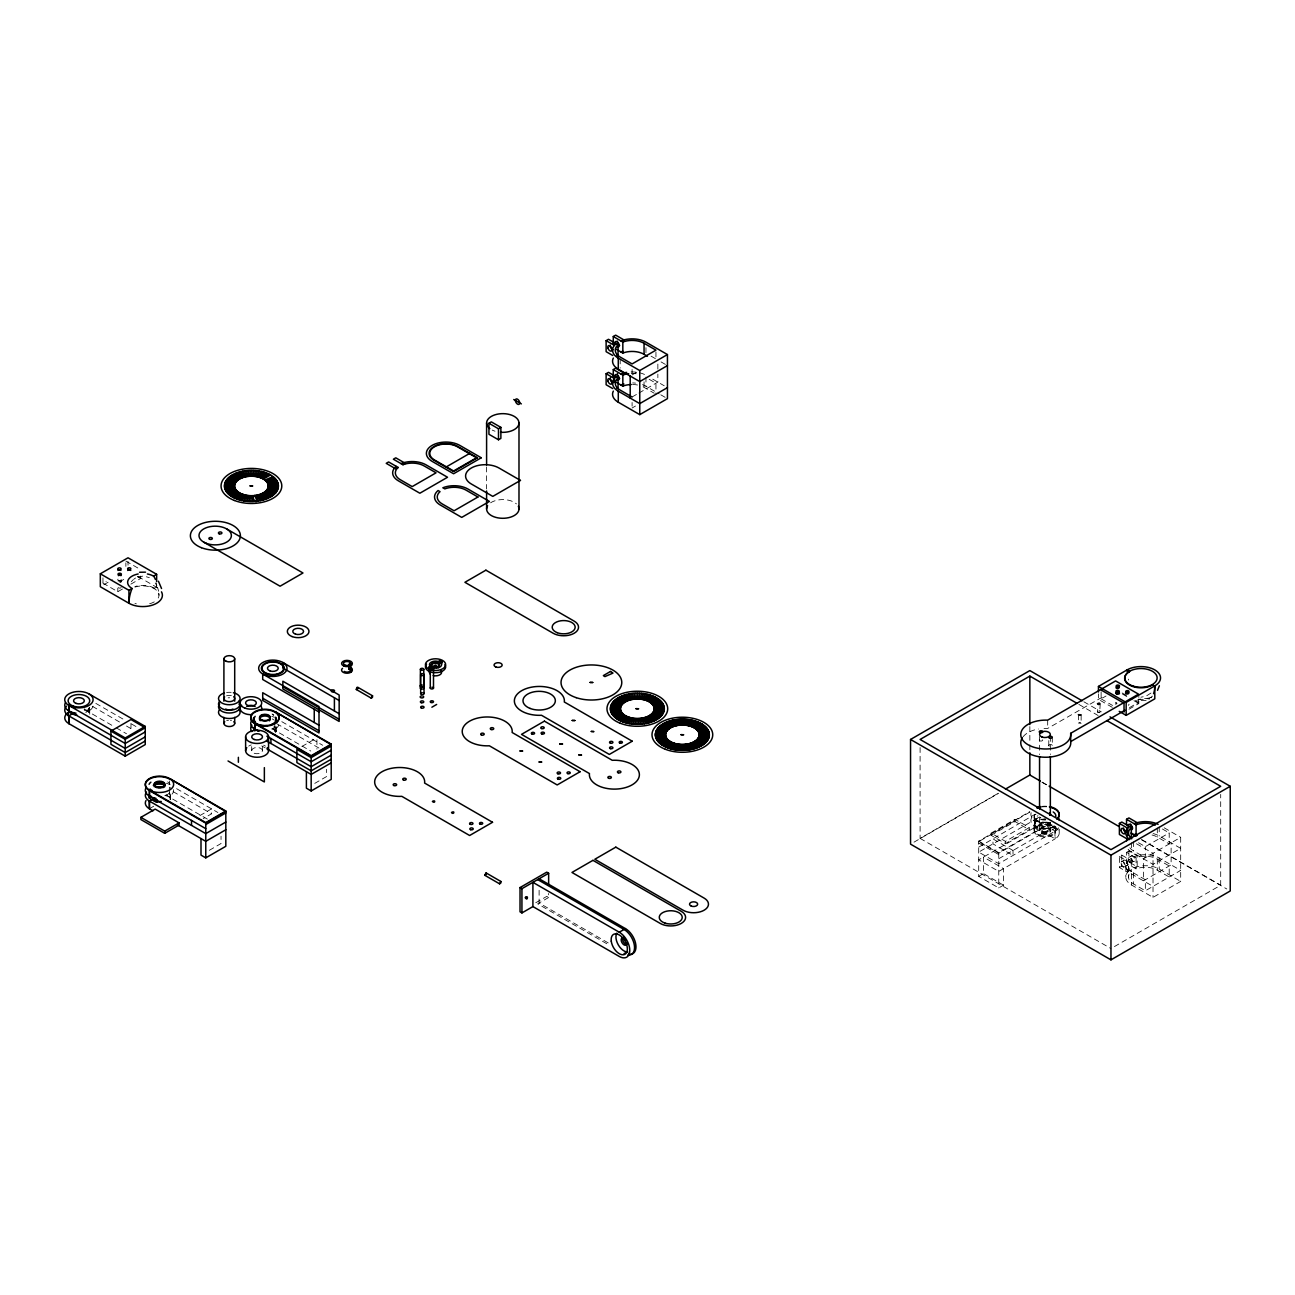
<?xml version="1.0" encoding="UTF-8"?>
<svg xmlns="http://www.w3.org/2000/svg" width="1295" height="1295" viewBox="0 0 1295 1295"><rect width="100%" height="100%" fill="white"/><g stroke="black" fill="none" stroke-linecap="round" stroke-linejoin="round"><path stroke-width="0.75" stroke-dasharray="5 3.75" d="M1034.236 829.852L1034.252 825.579M1055.83 829.755L1055.83 826.809M1050.439 829.771L1050.423 831.163L1050.342 823.134M154.234 588.092L154.234 588.092A16.188 9.34 0 0 0 134.939 586.538M154.234 588.238L156.646 587.266L156.646 583.559M1081.115 723.257L1078.444 723.096L1079.787 722.319L1081.131 723.177L1081.147 714.84M1100.232 703.816L1099.649 712.719L1097.561 712.234L1097.529 707.119M1097.529 712.007L1100.232 712.088M131.248 581.73L133.353 579.577M1150.964 693.052L1145.962 696.241L1140.944 697.196M134 579.092L135.57 577.991M102.969 577.845L102.969 583.139L106.239 581.261M103.778 584.741L112.438 579.739M119.431 581.924L124.336 579.092M102.969 583.139L117.796 591.702L122.701 588.869M130.876 584.142L140.686 578.476L140.686 574.948M632.09 374.935L637.205 371.989M632.09 396.982L637.205 394.02M638.921 393.049L657.86 382.106L657.86 374.093M632.09 408.006L635.505 406.031M149.362 808.76L154.364 805.862M301.913 746.487L315.268 738.781M199.867 815.607L211.554 808.857L211.554 813.81L203.202 818.634M314.75 783.378L326.437 776.628L326.437 769.279M209.353 850.281L221.04 843.531L221.04 836.198M535.774 902.728L546.749 896.399L548.643 897.5L548.643 893.453M548.643 897.5L537.668 903.829L608.488 944.719M1044.029 728.405A25.01 14.439 0 0 1 1047.687 728.421L1103.502 696.451M1101.122 691.789L1101.122 698.847L1106.059 695.998M1129.45 707.653L1138.515 702.424L1138.515 699.122M1128.965 709.223L1138.839 703.525L1138.839 696.451M920.097 747.539L920.097 838.383L998.477 793.123M914.011 842.155L998.72 793.236M991.128 833.106L1014.989 819.33L1029.298 827.586L1029.298 829.804L1005.438 843.563L991.128 835.307L991.128 833.106L1005.438 841.361L1029.298 827.586M1003.528 885.181L983.488 873.607L983.488 857.08L1003.528 868.637L1003.528 885.181L998.753 887.933L978.712 876.359L978.712 841.102L1029.833 811.577M1029.833 812.127L978.712 841.653L998.753 853.211L1049.873 823.701M991.128 835.307L1014.989 821.532L1029.298 829.804M978.712 847.157L1034.932 814.345M978.712 841.102L998.753 852.66L1049.873 823.151M998.753 858.731L1054.972 826.259M978.712 876.359L983.488 873.607M1119.382 856.481L1127.621 861.24L1127.621 872.263L1119.382 867.504L1119.382 856.481L1121.761 855.105L1131.312 860.625A16.867 9.745 0 0 0 1133.449 872.879L1133.449 883.902L1145.347 890.766L1180.684 870.402L1159.219 858.002A19.571 11.299 0 0 0 1134.145 856.74M1126.537 852.353L1128.916 850.977L1137.172 855.736L1137.172 866.76L1128.916 862.001L1126.537 863.376L1126.537 852.353L1136.087 857.857A16.867 9.745 0 0 1 1157.309 859.103L1169.207 865.966L1169.207 876.99L1157.309 870.127A16.867 9.745 0 0 0 1136.087 868.88L1126.537 863.376M1138.548 842.754L1145.347 846.687L1169.207 832.912L1169.207 843.935L1157.309 837.056A16.867 9.745 0 0 0 1152.032 835M1121.535 861.644L1123.914 860.269M1128.69 857.517L1131.069 856.141M1119.382 867.504L1121.761 866.128L1131.312 871.632A16.867 9.745 0 0 0 1133.449 883.902M1124.821 866.727L1127.217 865.351M1131.846 862.697A3.043 1.748 60 0 0 1130.907 857.986A3.043 1.748 60 0 0 1128.253 859.491A3.043 1.748 60 0 0 1131.846 862.697L1134.371 861.224M1129.369 870.515A19.571 11.299 0 0 0 1131.539 885.003L1153.019 897.386L1180.684 881.409L1180.684 837.331L1143.453 858.812L1143.453 880.843L1171.117 864.866L1171.117 842.835M1114.445 946.564L1220.699 885.213L1220.699 794.369M1150.656 697.568L1151.66 697.034A29.429 16.981 60 0 0 1152.404 696.079M1148.859 699.235L1149.685 698.798M137.772 576.922L143.567 576L149.33 577.635M1149.539 698.054L1137.836 699.413M1146.14 700.417L1136.686 700.676M651.061 356.141L657.86 360.059M661.049 361.904L667.443 365.595M652.761 379.16L664.238 385.78M649.151 379.273L655.95 383.207L655.95 394.23M642.466 384.647A19.571 11.299 0 0 1 645.962 386.25L659.171 393.874M660.822 394.829L667.443 398.65M643.113 386.849A16.867 9.745 0 0 1 644.052 387.351L654.25 393.243M1122.15 692.971L1128.69 696.759M1135.246 700.53L1138.515 702.424M1122.49 694.071L1132.299 699.737M1133.934 700.692L1138.839 703.525M1101.122 698.847L1112.567 705.467M1112.308 707.361L1098.451 699.365L1098.451 693.829M1083.866 701.777L1101.284 711.845M1078.864 704.399L1098.128 715.52M1164.173 827.796L1180.684 837.331M1162.408 828.994L1169.207 832.912M1153.084 833.559A19.571 11.299 0 0 1 1159.219 835.955L1180.684 848.355L1153.019 864.332L1131.539 851.932A19.571 11.299 0 0 1 1128.026 849.18M1042.103 782.099L1047.347 785.126M1141.915 839.727L1220.699 885.213M1042.038 782.309L1047.266 785.337M1141.381 839.662L1226.77 888.969M1136.492 843.773L1153.019 853.308L1153.019 897.386M1129.871 847.788A16.867 9.745 0 0 0 1133.449 850.831L1145.347 857.711L1145.347 846.687M1134.145 867.763A19.571 11.299 0 0 1 1159.219 869.026L1180.684 881.409M1133.449 872.879L1145.347 879.742L1145.347 890.766M1129.369 859.491A19.571 11.299 0 0 0 1131.539 873.979L1153.019 886.379M1037.505 820.917L1035.126 819.541L978.712 852.11L998.753 863.684L1055.166 831.115A14.18 8.191 0 0 0 1058.582 827.813M1052.786 829.739L1055.166 831.115L1055.134 838.852L998.753 871.406L978.712 859.831L1035.126 827.262A14.18 8.191 0 0 1 1055.053 827.327A14.18 8.191 0 0 1 1055.166 838.836L1035.126 827.262L1035.126 819.541A14.18 8.191 0 0 1 1040.856 817.566M978.712 843.029L998.753 854.587M920.097 838.383L1110.964 948.571M125.874 561.091L140.686 569.638M138.128 576.566L156.646 587.266A19.603 11.315 0 0 1 158.945 588.853M137.399 576.583L140.686 578.476M281.792 721.655L322.682 745.256M276.677 723.662L319.282 748.251M271.642 728.939A14.164 8.175 0 0 1 274.799 730.283L310.768 751.051M608.197 942.889L539.109 903.004L539.109 888.856M261.752 745.904L265.167 747.862M95.83 703.379L124.806 720.101M131.621 724.034L138.435 727.968M92.431 706.358L119.69 722.108M126.505 726.042L133.32 729.975M84.434 710.308A14.18 8.191 0 0 1 88.837 712.007L114.575 726.867M116.275 727.855L126.505 733.747M176.589 788.671L217.884 812.515M173.077 791.601L211.554 813.81M207.329 819.087L169.402 797.186A14.18 8.191 0 0 0 164.999 795.502M155.238 582.912L156.873 585.809M157.537 587.266L158.637 591.248M158.929 593.741L158.994 595.263M275.657 728.017L275.673 732.776M170.276 795.68L170.292 799.679A10.797 6.232 0 0 0 166.035 794.774M170.26 794.92L170.292 799.679M1159.219 826.777L1159.219 835.955M1159.219 858.002L1159.219 869.026M1157.309 827.877L1157.309 837.056M1157.309 859.103L1157.309 870.127M1136.087 857.857L1136.087 868.88M1133.449 841.653L1133.449 850.831M1131.539 842.754L1131.539 851.932M1131.539 873.979L1131.539 885.003M1131.312 860.625L1131.312 871.632M1128.916 850.977L1128.916 862.001M1128.512 866.128L1128.512 877.152M1125.824 866.258L1125.824 877.282M1121.761 855.105L1121.761 866.128M1115.901 702.262L1115.901 704.318M1078.444 714.84L1078.444 723.096M1059.213 829.205L1059.213 833.057M1055.733 827.278L1055.733 830.953A10.797 6.232 0 0 1 1039.254 836.052A10.797 6.232 0 0 1 1039.836 825.255A10.797 6.232 0 0 1 1055.733 830.953M1054.972 831.228L1054.972 838.933M1052.301 737.308L1052.301 745.564M1050.342 736.402L1050.342 754.548M1048.788 740.61L1048.788 745.564M1047.687 720.149L1047.687 728.421M1039.545 736.466L1039.545 754.613M1039.545 816.886L1039.545 831.26M1035.126 814.587L1035.126 814.247A10.797 6.232 0 0 0 1037.619 821.564A10.797 6.232 0 0 0 1050.488 822.325M1034.932 819.654L1034.932 827.359M1034.236 816.077L1034.138 822.293M1034.138 825.044L1034.138 830.548M1029.849 726.576L1029.849 743.055M1029.849 744.738L1029.849 751.116M1014.989 819.33L1014.989 821.532M1005.438 841.361L1005.438 843.563M998.753 852.66L998.753 887.933M657.86 364.073L657.86 372.086M655.95 351.981L655.95 357.485M645.962 347.675L645.962 353.195M645.962 377.072L645.962 386.25M644.052 381.847L644.052 387.351M632.09 369.431L632.09 373.106M632.09 402.486L632.09 406.161M620.192 358.893L620.192 368.071M486.596 466.977L486.596 488.96M316.935 739.704L316.935 749.141M276.353 726.738L276.353 732.63M274.831 726.446L274.977 730.396M274.799 722.561L274.799 730.283M262.48 746.584L262.48 750.728A5.39 3.124 0 0 1 254.225 753.269A5.39 3.124 0 0 1 254.548 747.879A5.39 3.124 0 0 1 262.48 750.728M251.683 746.584L251.683 750.744M169.58 780.95L169.58 784.624M169.58 789.578L169.58 797.299M130.973 723.306L130.973 730.866M128.027 561.496L128.027 565.187M125.874 562.856L125.874 566.384M121.131 579.723A1.683 0.971 0 0 1 118.59 580.581A1.683 0.971 0 0 1 118.59 578.881A1.683 0.971 0 0 1 121.131 579.723L121.131 581.779M117.796 588.173L117.796 591.702M89.711 709.239L89.711 714.743M89.015 708.252L89.015 712.104M88.837 708.138L88.869 712.023M1128.592 680.069A29.429 16.981 60 0 1 1128.35 679.13M1151.66 697.034A15.168 8.757 0 0 1 1136.346 699.187M1128.932 704.189A1.619 0.939 0 0 1 1128.301 705.241M1115.934 704.124A1.683 0.971 0 0 1 1116.921 703.428M1116.921 703.169A1.683 0.971 0 0 1 1115.982 702.57M1023.034 736.806A25.01 14.439 0 0 1 1038.428 729.004M1042.669 739.753A1.748 1.02 0 0 1 1041.002 741.064A1.748 1.02 0 0 1 1039.335 739.753M1049.193 746.211A1.748 1.02 0 0 1 1049.339 744.835A1.748 1.02 0 0 1 1051.75 744.835A1.748 1.02 0 0 1 1051.896 746.211M1045.534 820.075A5.39 3.124 0 0 1 1039.626 817.55M1054.243 825.643A10.797 6.232 0 0 1 1037.619 827.068A10.797 6.232 0 0 1 1038.736 817.388M1050.326 822.357A5.39 3.124 0 0 1 1044.774 825.611A5.39 3.124 0 0 1 1039.561 822.163A5.39 3.124 0 0 1 1045.874 819.411M1055.409 826.76A10.797 6.232 0 0 1 1042.783 831.358A10.797 6.232 0 0 1 1034.268 824.284A10.797 6.232 0 0 1 1046.117 819.055M1047.784 822.406A14.164 8.175 0 0 1 1031.16 812.71M1042.281 806.348A14.164 8.175 0 0 1 1046.651 806.251M1054.939 826.275A14.164 8.175 0 0 1 1034.478 825.886A14.164 8.175 0 0 1 1036.081 814.102M1042.281 806.898A14.164 8.175 0 0 1 1046.651 806.801M1047.202 822.131A10.797 6.232 0 0 1 1034.608 814.393M1045.599 819.12A5.39 3.124 0 0 1 1044.094 819.087M1040.711 817.89A5.39 3.124 0 0 1 1040.225 817.436M1052.107 825.142A10.797 6.232 0 0 1 1036.874 824.51A10.797 6.232 0 0 1 1037.959 815.721M226.674 720.684A5.39 3.124 0 0 1 228.487 720.328M230.397 720.36A5.39 3.124 0 0 1 231.497 720.57M632.543 384.502A16.867 9.745 0 0 1 637.577 385.02M632.591 382.948A19.571 11.299 0 0 1 635.554 383.11M631.264 373.494A16.867 9.745 0 0 1 637.577 373.996M631.102 371.94A19.571 11.299 0 0 1 645.962 375.226M248.672 746.13A11.477 6.621 0 0 1 251.214 744.933M263.613 745.175A11.477 6.621 0 0 1 265.459 746.114M169.532 793.042A10.797 6.232 0 0 1 169.24 797.995M173.595 789.61A14.164 8.175 0 0 1 168.463 796.7M166.375 783.216A14.164 8.175 0 0 1 169.516 784.576M167.654 781.872A10.797 6.232 0 0 1 170.066 784.705M169.192 793.09A10.797 6.232 0 0 1 164.74 795.81M156.323 583.139A29.429 16.981 -60 0 1 156.582 587.299M134.939 587.088A16.188 9.356 0 0 1 153.668 588.335A16.188 9.356 0 0 1 157.65 598.97M154.251 601.867A16.188 9.356 0 0 1 149.233 603.842M136.363 603.842A16.188 9.356 0 0 1 134.939 603.438M121.18 587.606A1.683 0.971 0 0 1 118.217 587.606M118.153 581.164A1.683 0.971 0 0 1 120.888 581.277A1.683 0.971 0 0 1 119.787 582.734M226.593 692.485A10.797 6.232 0 0 1 231.19 692.372M226.544 695.836A5.39 3.124 0 0 1 231.352 695.625M228.114 697.827A10.797 6.232 0 0 1 229.652 697.795M89.371 707.475A10.797 6.232 0 0 1 87.348 712.93M84.321 708.915A5.39 3.124 0 0 1 84.159 709.789M84.385 709.174A10.797 6.232 0 0 1 89.646 713.853M89.549 707.361A10.797 6.232 0 0 1 85.729 711.117M92.997 706.115A14.164 8.175 0 0 1 85.713 712.363M278.716 725.216A14.164 8.175 0 0 1 272.808 730.234M271.772 716.313A14.164 8.175 0 0 1 273.957 717.171M272.274 714.5A10.797 6.232 0 0 1 273.731 715.471M274.071 726.722A10.797 6.232 0 0 1 273.472 727.24M272.274 718.919A10.797 6.232 0 0 1 273.731 719.874M272.274 728.276A10.797 6.232 0 0 1 275.463 731.578M275.333 726.867A10.797 6.232 0 0 1 273.892 731.853M272.063 713.95A11.477 6.621 0 0 1 273.795 714.937M273.261 728.357A11.477 6.621 0 0 1 276.175 731.691M495.03 431.203A16.188 9.356 0 0 1 492.197 430.07M490.562 502.832A16.188 9.356 0 0 1 516.43 503.901M1013.014 850.491L992.974 838.917L992.974 843.887L1013.014 855.445L1013.014 850.491M1041.957 833.834A5.39 3.124 0 0 0 1050.326 831.422A5.39 3.124 0 0 0 1042.524 828.444A5.39 3.124 0 0 0 1041.957 833.834M1042.086 827.893A5.39 3.124 0 0 0 1050.326 825.336A5.39 3.124 0 0 0 1042.394 822.503A5.39 3.124 0 0 0 1042.086 827.893M1042.086 833.397A5.39 3.124 0 0 0 1050.326 830.856A5.39 3.124 0 0 0 1042.394 828.007A5.39 3.124 0 0 0 1042.086 833.397M1043.511 832.426A3.043 1.764 0 0 0 1048.092 830.904A3.043 1.764 0 0 0 1043.511 829.383A3.043 1.764 0 0 0 1043.511 832.426M1038.865 834.919A10.797 6.232 0 0 0 1055.797 830.322A10.797 6.232 0 0 0 1040.452 824.154A10.797 6.232 0 0 0 1038.865 834.919M1041.957 832.361A5.39 3.124 0 0 0 1050.423 830.063A5.39 3.124 0 0 0 1042.734 826.987A5.39 3.124 0 0 0 1041.957 832.361M1123.493 862.243A3.043 1.748 60 0 0 1127.071 865.448A3.043 1.748 60 0 0 1126.132 860.754A3.043 1.748 60 0 0 1123.493 862.243M1121.098 863.619A3.043 1.748 60 0 0 1124.691 866.824A3.043 1.748 60 0 0 1123.752 862.13A3.043 1.748 60 0 0 1121.098 863.619M1130.648 858.116A3.043 1.748 60 0 0 1134.226 861.321A3.043 1.748 60 0 0 1133.287 856.61A3.043 1.748 60 0 0 1130.648 858.116"/><path stroke-width="1.5" d="M1129.499 671.814L1129.499 671.716A16.188 9.34 0 0 0 1129.499 685.071A16.188 9.34 0 0 0 1152.388 685.071L1154.8 685.897L1154.8 698.831L1126.164 715.374L1119.236 711.36M149.54 790.695L205.775 823.151L225.816 811.577L169.596 778.57L225.816 811.026L225.816 846.299L205.775 857.857L201 855.105L201 838.577M682.271 750.339L682.303 744.495M682.433 725.022L682.465 719.178M350.217 667.621L350.038 668.56L351.317 667.767M250.955 501.537L251.133 495.694M251.716 476.22L251.894 470.376M436.868 667.54L434.408 666.747L434.197 667.589M636.865 724.342L637.043 718.498M637.626 699.025L637.804 693.181M1129.499 671.393L1127.087 669.903L1098.451 686.431L1098.451 691.967M342.527 668.333A5.39 3.124 0 0 0 343.272 672.364A5.39 3.124 0 0 0 350.281 672.558A5.39 3.124 0 0 0 351.69 668.592L351.528 667.945M681.316 750.323L681.704 744.495M683.032 725.022L683.42 719.178M350.2 666.229L349.051 664.157L349.164 666.261M351.609 665.42L350.459 663.38L350.314 665.322M351.609 668.609C350.589 672.202 349.893 667.508 349.1 669.434M680.377 750.307L681.121 744.479M683.614 725.038L684.359 719.211M249.077 501.473L249.951 495.661M252.897 476.252L253.771 470.425M634.987 724.277L635.861 718.466M638.807 699.057L639.681 693.23M679.438 750.242L680.539 744.447M684.197 725.071L685.298 719.259M357.954 688.276L356.983 687.354L356.222 689.426L371.212 698.134L372.458 697.406L372.555 695.803L357.728 687.24M678.515 750.177L679.956 744.398M684.78 725.119L686.221 719.34M247.199 501.343L248.786 495.58M254.063 476.333L255.649 470.571M633.109 724.148L634.696 718.385M639.973 699.138L641.559 693.359M486.256 874.044L486.062 872.911L500.841 881.442L500.841 883.012L499.595 883.821L484.67 875.226L486.111 872.943M677.576 750.096L679.373 744.35M685.363 725.168L687.159 719.421M525.786 896.787L525.155 897.791M1159.381 685.751L1157.536 690.332M676.654 749.983L678.79 744.285M685.945 725.232L688.082 719.534M245.354 501.133L247.636 495.451M255.228 476.463L257.495 470.765M631.264 723.937L633.546 718.256M641.122 699.268L643.405 693.57M675.731 749.87L678.224 744.204M686.512 725.313L689.005 719.648M674.824 749.724L677.657 744.107M687.078 725.41L689.911 719.793M243.541 500.857L246.487 495.273M256.361 476.641L259.324 471.056M629.451 723.662L632.397 718.077M642.271 699.446L645.234 693.861M673.918 749.562L677.091 744.01M687.645 725.508L690.818 719.955M673.044 749.384L676.54 743.897M688.195 725.621L691.692 720.133M357.679 688.875L356.384 689.571M241.744 500.501L245.386 495.046M257.478 476.868L261.104 471.412M627.654 723.306L631.296 717.851M643.388 699.672L647.014 694.217M672.154 749.19L675.99 743.767M688.746 725.734L692.582 720.328M671.296 748.963L675.44 743.638M689.296 725.88L693.44 720.538M240.012 500.08L244.302 494.787M258.563 477.127L262.836 471.833M625.922 722.885L630.212 717.592M644.457 699.931L648.746 694.638M670.438 748.737L674.905 743.492M689.83 726.026L694.298 720.781M485.852 874.789L484.767 875.274M348.776 667.686L348.776 669.385M669.612 748.494L674.387 743.346M690.348 726.171L695.124 721.024M238.345 499.579L243.25 494.48M259.599 477.434L264.504 472.319M624.255 722.383L629.16 717.284M645.509 700.239L650.414 695.124M668.77 748.219L673.869 743.168M690.866 726.349L695.965 721.299M667.977 747.943L673.368 742.99A16.867 9.745 0 0 0 699.219 735.139L709.336 735.366A26.985 15.589 0 0 0 669.79 720.975A26.985 15.589 0 0 0 667.977 747.943A26.985 15.589 0 0 0 709.336 735.366M691.368 726.511L696.759 721.574M236.726 499.028L242.23 494.123M260.619 477.79L266.123 472.885M622.636 721.833L628.14 716.928M646.529 700.595L652.033 695.69M667.184 747.636L672.882 742.812M691.854 726.705L697.552 721.865M666.423 747.328L672.396 742.618M692.339 726.9L698.313 722.189M235.188 498.397L241.275 493.735M261.574 478.179L267.677 473.517M621.098 721.202L627.185 716.54M647.484 700.984L653.587 696.305M665.662 747.005L671.927 742.407M692.809 727.11L699.073 722.513M664.934 746.665L671.474 742.197M693.262 727.321L699.802 722.853M233.715 497.717L240.352 493.314M262.496 478.6L269.133 474.197M619.625 720.522L626.262 716.103M648.406 701.404L655.043 697.001M664.222 746.292L671.037 741.97M693.699 727.547L700.514 723.225M663.542 745.92L670.6 741.744M694.136 727.774L701.194 723.581M232.339 496.972L239.494 492.845M263.354 479.069L270.509 474.941M161.47 591.831A19.603 11.315 0 0 1 152.988 604.927A19.603 11.315 0 0 1 128.933 603.26L100.314 586.732L100.314 573.798L128.027 557.789L156.646 574.316L156.646 581.714M100.314 573.798L128.933 590.326L132.074 588.513A15.168 8.757 0 0 1 138.193 573.976M147.387 573.976A15.168 8.757 0 0 1 153.522 576.129L156.646 574.316M612.713 355.477L606.125 351.673L606.125 340.666L608.504 339.274L618.055 344.794A16.867 9.745 0 0 0 620.192 357.048L632.09 363.927L655.95 350.152L644.052 343.272A16.867 9.745 0 0 0 622.83 342.042L613.28 336.522L613.28 343.871M613.28 336.522L615.659 335.146L623.915 339.905M398.148 467.463L395.768 468.855L386.218 463.335L388.613 461.959L398.148 467.463A16.867 9.745 0 0 0 400.301 479.733L412.198 486.596L436.059 472.821L424.161 465.957A16.867 9.745 0 0 0 402.923 464.711L393.372 459.207L395.768 457.831L405.303 463.335L402.923 464.711M488.943 423.255L491.323 421.879L500.874 427.382L500.874 438.406L498.494 439.782L488.943 434.278L488.943 423.255L498.494 428.774L500.874 427.382M612.713 388.549L606.125 384.745L606.125 373.721L608.504 372.345L618.055 377.849A16.867 9.745 0 0 0 620.192 390.103L632.09 396.982M613.28 376.926L613.28 369.593L615.659 368.201L623.915 372.96M445.933 467.123L469.777 453.347M616.112 343.677A19.571 11.299 0 0 0 618.282 358.148L639.762 370.548L667.443 354.571L667.443 398.65L639.762 414.627L618.282 402.227A19.571 11.299 0 0 1 613.328 391.106M667.443 365.595L639.762 381.572L618.282 369.172A19.571 11.299 0 0 1 613.328 358.051M73.799 712.962L68.797 715.86L68.829 723.597L125.21 756.15L145.25 744.576L145.25 726.398L89.015 693.926M667.443 387.626L639.762 403.603L618.282 391.203A19.571 11.299 0 0 1 616.112 376.732M110.933 731.108L130.973 719.534L145.25 727.774L125.21 739.332L110.933 731.108L110.933 744.334L125.21 752.557L145.25 740.999M145.25 731.902L125.21 743.476L68.975 711.004L68.975 705.5L125.21 737.956L145.25 726.398M145.25 736.855L125.21 748.429L68.797 715.86A14.18 8.191 0 0 1 66.547 706.147M152.972 810.848L149.362 808.76L149.362 801.055L151.742 799.662M140.88 817.355L155.19 809.1L179.05 822.875L179.05 825.077L164.724 833.332L140.88 819.557L140.88 817.355L164.724 831.131L179.05 822.875M258.352 731.254L254.937 729.295L254.937 723.225L311.172 755.697L331.212 744.123L331.212 779.38L311.172 790.954L306.397 788.202L306.397 771.674M331.212 746.049L311.172 757.624L296.895 749.384L296.895 762.609L311.172 770.849L331.212 759.275M205.775 828.654L149.54 796.198L149.54 790.128L205.775 822.6L225.816 811.026M331.212 750.177L311.172 761.751L266.867 736.175M205.775 824.526L225.816 812.952M331.212 755.147L311.172 766.705L266.867 741.128M225.816 822.05L205.775 833.624L149.362 801.055A14.18 8.191 0 0 1 146.497 792.054M331.212 762.852L311.172 774.426L266.867 748.85M431.882 707.216L436.658 704.448M225.816 829.755L205.775 841.329L176.994 824.721M618.249 719.777L625.404 715.649M649.264 701.874L656.419 697.746M532.909 906.581L532.909 882.348L619.269 932.206A14.844 8.579 60 0 1 629.775 950.384A14.844 8.579 60 0 1 619.269 956.455L532.909 906.581L521.934 912.926L520.023 911.826L520.023 887.577L546.749 872.15L548.643 873.251L548.643 885.375M520.023 887.577L521.934 888.678L548.643 873.251M1110.009 716.863L1230.25 786.292L1230.25 890.976L1110.964 959.854L910.547 844.146L910.547 739.461L1029.849 670.583L1082.118 700.773M1077.116 703.395L1029.849 676.103L920.097 739.461L1110.964 849.649L1220.699 786.292L1106.885 720.587M619.269 932.206L625.469 928.628A14.844 8.579 60 0 1 635.861 944.978A14.844 8.579 60 0 1 628.496 954.107M624.044 953.703L625.469 952.861M1070.69 733.31L1138.515 694.152L1115.61 680.927L1047.687 720.149A25.01 14.439 0 0 0 1020.768 734.233A25.01 14.439 0 0 0 1046.57 748.979A25.01 14.439 0 0 0 1070.69 733.31L1070.69 741.582A25.01 14.439 0 0 1 1042.41 757.122A25.01 14.439 0 0 1 1022.338 737.778M1098.451 686.431L1126.164 702.424L1154.8 685.897A19.603 11.315 0 0 0 1154.8 669.903A19.603 11.315 0 0 0 1127.087 669.903M1070.69 741.582L1124.983 710.227M1005.454 789.108L1029.849 775.025L1040.354 781.079M1127.621 839.209L1119.382 834.449L1119.382 823.426L1121.761 822.05L1131.312 827.554A16.867 9.745 0 0 0 1131.781 838.691M1126.537 824.802L1126.537 819.298L1128.916 817.922L1137.172 822.681M910.547 739.461L1110.964 855.169L1230.25 786.292M662.878 745.531L670.179 741.501M694.557 728.017L701.858 723.97M662.247 745.143L669.79 741.242M694.946 728.276L702.489 724.374M231.06 496.179L238.701 492.343M616.97 718.984L624.595 715.148M650.074 702.376L657.714 698.539M661.615 744.722L669.402 740.983M695.334 728.535L703.12 724.795M661.033 744.301L669.029 740.724M695.706 728.794L703.703 725.216M229.862 495.337L237.956 491.825M264.892 480.089L272.986 476.576M615.772 718.142L623.866 714.613M650.802 702.894L658.896 699.381M660.466 743.864L668.673 740.449M696.062 729.069L704.27 725.653M659.932 743.427L668.349 740.173M696.386 729.344L704.804 726.09M228.794 494.447L237.276 491.258M265.572 480.655L274.071 477.466M614.704 717.252L623.186 714.063M651.482 703.46L659.981 700.271M659.414 742.958L668.026 739.882M696.71 729.635L705.322 726.56M658.945 742.504L667.718 739.591M697.018 729.927L705.791 727.013M227.823 493.508L236.677 490.675M266.187 481.238L275.026 478.405M613.733 716.313L622.587 713.48M652.097 704.043L660.936 701.21M658.491 742.019L667.443 739.299M697.293 730.218L706.244 727.499M658.054 741.533L667.184 738.992M697.552 730.526L706.665 727.984M226.965 492.537L236.143 490.077M266.721 481.837L275.884 479.377M612.875 715.342L622.053 712.881M652.631 704.642L661.794 702.165M657.666 741.031L666.925 738.684M697.811 730.833L707.07 728.47M657.31 740.546L666.698 738.377M698.037 731.141L707.426 728.972M226.22 491.533L235.674 489.445M267.175 482.468L276.628 480.364M612.13 714.338L621.584 712.25M653.085 705.273L662.538 703.169M656.97 740.028L666.488 738.053M698.248 731.465L707.766 729.49M139.536 572.26L145.526 572.163M656.662 739.51L666.31 737.729M698.426 731.788L708.074 729.991M225.605 490.514L235.285 488.798M267.563 483.1L277.243 481.4M611.515 713.318L621.195 711.602M653.473 705.904L663.153 704.205M656.387 738.992L666.132 737.405M698.604 732.112L708.349 730.526M656.16 738.474L665.986 737.082M698.75 732.436L708.575 731.044M225.12 489.461L234.994 488.15M267.871 483.763L277.729 482.452M611.03 712.266L620.904 710.955M653.781 706.568L663.639 705.257M655.95 737.94L665.857 736.742M698.879 732.776L708.786 731.578M655.772 737.405L665.743 736.418M698.992 733.099L708.964 732.112M224.763 488.393L234.767 487.487M268.081 484.427L278.085 483.521M610.673 711.198L620.677 710.275M653.991 707.232L663.995 706.325M655.626 736.871L665.646 736.078M699.09 733.439L709.11 732.646M655.513 736.321L665.581 735.738M699.154 733.779L709.223 733.18M224.537 487.308L234.622 486.807M268.227 485.107L278.312 484.605M610.447 710.113L620.532 709.611M654.137 707.912L664.222 707.394M655.432 735.787L665.533 735.398M699.203 734.119L709.304 733.731M655.383 735.236L665.5 735.058M699.235 734.459L709.352 734.265M224.44 486.224L234.557 486.127M268.292 485.787L278.409 485.69M610.35 709.029L620.467 708.932M654.202 708.592L664.319 708.478M655.383 734.702L665.5 734.718M699.235 734.799L709.352 734.815M655.399 734.152L665.517 734.378M224.472 485.139L234.573 485.447M268.275 486.467L278.376 486.774M610.382 707.944L620.483 708.252M654.185 709.271L664.286 709.579M655.448 733.601L665.549 734.038M699.187 735.479L709.288 735.9M655.529 733.067L665.598 733.698M699.138 735.819L709.207 736.45M224.634 484.055L234.686 484.767M268.162 487.147L278.215 487.859M610.544 706.86L620.596 707.572M654.072 709.951L664.125 710.664M655.659 732.533L665.679 733.359M699.057 736.159L709.077 736.984M655.804 731.999L665.759 733.035M698.976 736.483L708.932 737.519M224.925 482.986L234.864 484.103M267.984 487.81L277.923 488.927M610.835 705.791L620.774 706.892M653.894 710.615L663.833 711.732M655.982 731.465L665.873 732.695M698.863 736.823L708.753 738.053M656.209 730.93L666.018 732.371M698.717 737.146L708.527 738.587M225.346 481.918L235.123 483.44M267.725 488.474L277.502 489.996M611.256 704.723L621.033 706.244M653.635 711.279L663.412 712.784M656.452 730.396L666.164 732.031M698.572 737.486L708.284 739.105M656.727 729.878L666.342 731.707M698.393 737.81L708.009 739.623M225.897 480.882L235.48 482.792M267.369 489.122L276.952 491.032M611.807 703.687L621.39 705.581M653.279 711.926L662.862 713.836M657.034 729.376L666.536 731.384M698.199 738.118L707.701 740.141M500.841 881.442L499.546 883.805M657.374 728.858L666.747 731.076M697.989 738.441L707.361 740.643M226.576 479.862L235.9 482.145M612.486 702.667L621.81 704.949M652.858 712.558L662.182 714.84M657.747 728.357L666.99 730.768M697.746 738.749L706.989 741.161M658.151 727.871L667.233 730.461M697.503 739.056L706.584 741.646M227.37 478.875L236.386 481.53M613.28 701.68L622.296 704.334M652.372 713.173L661.389 715.827M658.588 727.385L667.508 730.153M697.228 739.364L706.147 742.132M659.042 726.916L667.783 729.862M696.953 739.655L705.694 742.602M228.292 477.936L236.969 480.947M265.88 490.967L274.556 493.978M614.202 700.724L622.879 703.735M651.79 713.772L660.466 716.783M659.527 726.446L668.091 729.571M696.645 739.947L705.208 743.071M660.045 725.993L668.414 729.279M696.322 740.238L704.69 743.524M229.312 477.013L237.6 480.364M265.248 491.55L273.536 494.9M615.222 699.818L623.51 703.169M651.158 714.338L659.446 717.689M660.596 725.54L668.754 729.004M695.982 740.513L704.14 743.961M661.162 725.119L669.11 728.729M695.625 740.789L703.573 744.398M230.445 476.155L238.312 479.83M264.536 492.084L272.403 495.758M616.355 698.944L624.222 702.635M650.446 714.889L658.313 718.563M661.761 724.698L669.483 728.47M695.253 741.048L702.975 744.819M372.507 695.771L371.163 698.102M662.376 724.293L669.871 728.211M694.865 741.307L702.359 745.224M231.692 475.33L239.089 479.312M263.759 492.602L271.173 496.584M617.602 698.134L624.999 702.117M649.669 715.407L657.083 719.389M663.024 723.889L670.276 727.968M694.46 741.549L701.712 745.629M667.443 354.571L645.962 342.171A19.571 11.299 0 0 0 620.888 340.909M616.323 349.294L622.83 353.049A16.867 9.745 0 0 1 644.052 354.296L647.451 356.255M606.125 340.666L614.364 345.425M616.857 355.121L618.055 355.817A16.867 9.745 0 0 0 617.391 356.449M613.28 369.593L622.83 375.097A16.867 9.745 0 0 1 628.706 373.688M606.125 373.721L614.364 378.48L614.364 382.154M616.323 382.365L622.83 386.12A16.867 9.745 0 0 1 631.264 384.518M616.857 388.176L618.055 388.872L618.055 377.849M1101.122 690.008L1124.028 703.234L1124.028 712.072M513.743 399.507L521.351 403.894M1126.537 819.298L1136.087 824.802A16.867 9.745 0 0 1 1155.367 825.077M1119.382 823.426L1127.621 828.185L1127.621 835.534M1131.102 832.944L1136.087 835.825A16.867 9.745 0 0 1 1137.172 835.437M1049.096 786.146L1119.139 826.582M1131.409 833.656L1134.906 835.68M1130.114 837.881L1131.312 838.577L1131.312 827.554M226.625 528.91L302.981 572.989L280.076 586.214L203.72 542.136M339.161 700.514L282.86 667.993L282.86 662.49L339.161 694.994L339.161 721.444L282.86 688.94L282.86 681.219L339.161 713.723M282.86 686.738L339.161 719.243M319.007 712.007L262.707 679.503L262.707 673.999L319.007 706.503L319.007 732.954L262.707 700.449L262.707 692.728L319.007 725.232M262.707 698.232L319.007 730.752M331.212 744.123L274.977 711.651L331.212 744.674L311.172 756.248L254.937 723.775M539.109 878.755L625.469 928.628M537.668 879.58L624.044 929.454A14.844 8.579 60 0 1 634.372 945.334A14.844 8.579 60 0 1 627.784 955.062M228.033 760.974L264.358 781.953L264.358 767.627M663.688 723.5L670.697 727.725M694.039 741.792L701.048 746.001M618.929 697.357L625.825 701.631M648.844 715.876L655.739 720.149M233.019 474.553L239.915 478.826M262.934 493.071L269.829 497.345M664.384 723.128L671.134 727.499M693.602 742.019L700.352 746.373M665.096 722.788L671.571 727.272M693.165 742.245L699.64 746.729M620.354 696.645L626.715 701.194M647.953 716.329L654.315 720.862M234.444 473.841L240.805 478.389M262.043 493.524L268.405 498.073M665.84 722.432L672.04 727.062M692.696 742.456L698.895 747.069M666.585 722.108L672.51 726.851M692.226 742.666L698.151 747.393M621.859 695.998L627.654 700.773M647.014 716.734L652.809 721.525M235.949 473.193L241.744 477.984M261.104 493.929L266.899 498.721M667.362 721.801L672.995 726.657M691.74 742.861L697.374 747.717M668.155 721.509L673.481 726.479M691.255 743.039L696.58 748.008M623.429 695.399L628.642 700.417M646.027 717.106L651.239 722.124M237.519 472.594L242.732 477.612M260.117 494.301L265.329 499.32M668.965 721.234L673.999 726.301M690.737 743.217L695.771 748.283M669.79 720.975L674.501 726.139A16.867 9.745 0 0 1 699.219 735.139M690.235 743.379L694.946 748.542M625.08 694.881L629.678 700.077M644.991 717.43L649.588 722.642M239.17 472.076L243.768 477.272M259.081 494.641L263.678 499.838M670.632 720.716L675.035 725.993M689.701 743.524L694.104 748.785M671.49 720.489L675.569 725.847M689.167 743.67L693.246 749.012M626.796 694.411L630.746 699.786M643.923 717.721L647.889 723.096M240.886 471.607L244.836 476.997M258.013 494.917L261.978 500.307M672.364 720.279L676.103 725.718M688.632 743.799L692.372 749.222M673.238 720.101L676.654 725.588M688.082 743.929L691.498 749.416M628.544 694.023L631.847 699.543M642.822 717.964L646.124 723.5M242.634 471.218L245.937 476.738M256.912 495.159L260.214 500.696M158.427 581.212L161.535 588.513M674.128 719.923L677.22 725.475M687.515 744.026L690.607 749.595M675.019 719.761L677.787 725.378M686.949 744.123L689.717 749.756M630.341 693.699L632.964 699.349M641.705 718.158L644.327 723.808M244.431 470.894L247.054 476.544M255.795 495.37L258.417 501.003M675.941 719.615L678.353 725.297M686.382 744.22L688.794 749.886M676.864 719.502L678.92 725.216M685.816 744.285L687.872 750.015M632.187 693.456L634.113 699.203M640.556 718.32L642.482 724.051M246.277 470.652L248.203 476.398M677.787 719.405L679.503 725.151M685.233 744.35L686.949 750.113M678.709 719.324L680.085 725.103M684.65 744.415L686.026 750.193M634.048 693.294L635.278 699.09M639.39 718.434L640.62 724.229M248.138 470.49L249.368 476.285M679.648 719.259L680.668 725.071M684.068 744.447L685.087 750.258M680.587 719.211L681.251 725.038M683.485 744.479L684.148 750.307M635.926 693.197L636.444 699.025M638.225 718.482L638.743 724.326M250.016 470.393L250.55 476.236M252.315 495.677L252.833 501.521M681.526 719.178L681.85 725.022M682.886 744.495L683.21 750.339M1136.087 824.802L1136.087 835.825M1126.164 702.424L1126.164 715.374M1110.964 855.169L1110.964 959.854M1050.342 756.571L1050.342 815.057M1039.545 756.636L1039.545 809.067M1029.849 676.103L1029.849 724.553M1029.849 752.816L1029.849 775.025M644.052 343.272L644.052 354.296M639.762 370.548L639.762 414.627M630.196 376.036L630.196 398.083M622.83 342.042L622.83 353.049M622.83 375.097L622.83 386.12M618.282 358.148L618.282 369.172M618.282 391.203L618.282 402.227M618.055 344.794L618.055 355.817M521.934 888.678L521.934 912.926M518.987 422.996L518.987 508.951M498.494 428.774L498.494 439.782M486.596 422.996L486.596 464.986M486.596 490.967L486.596 508.951M441.903 663.671A1.748 1.02 0 0 0 438.6 663.817L438.6 667.605M433.501 669.207A1.619 0.939 0 0 1 430.944 669.871A1.619 0.939 0 0 1 431.235 668.252A1.619 0.939 0 0 1 433.501 669.207L433.501 688.05M429.681 665.873A6.07 3.513 0 0 0 430.296 668.609L430.264 688.05M429.454 666.828L429.454 668.479M429.454 670.697L429.454 672.348M424.032 674.63L424.032 693.553M423.773 669.256A1.683 0.971 0 0 1 421.247 670.098A1.683 0.971 0 0 1 421.247 668.414A1.683 0.971 0 0 1 423.773 669.256L423.773 688.195M420.665 674.63L420.665 693.553M420.406 669.256L420.406 688.195M350.783 665.695L350.783 672.299M334.401 697.746L334.401 710.971M314.248 709.255L314.248 722.48M311.172 755.697L311.172 790.954M270.93 738.522L270.93 743.476M268.551 736.612L268.551 750.857M254.759 723.112L254.759 729.182M245.613 736.628L245.613 750.873M238.377 757.316L238.377 762.269M234.703 658.734L234.703 701.162M234.703 717.317L234.703 723.387M223.905 658.799L223.905 701.226M223.905 717.381L223.905 723.436M205.775 822.6L205.775 857.857M191.514 820.431L191.514 825.384M164.724 831.131L164.724 833.332M149.394 801.071L149.54 808.873M149.362 790.031L149.362 796.085M128.933 590.326L128.933 603.26M125.21 737.956L125.21 756.15M68.975 715.973L68.975 723.678M68.797 705.386L68.797 710.906M1127.184 671.684A29.429 16.981 60 0 1 1127.168 669.936M1154.719 685.864A29.429 16.981 60 0 1 1153.554 693.683M1125.776 693.489A1.619 0.939 0 0 1 1128.641 692.987M1115.901 693.44A1.683 0.971 0 0 1 1117.585 692.453A1.683 0.971 0 0 1 1119.285 693.44M1049.565 813.228A5.39 3.124 0 0 1 1050.423 815.17M1049.484 806.607A14.164 8.175 0 0 1 1056.704 819.007M1037.133 807.578A14.164 8.175 0 0 1 1040.889 806.542M1049.565 812.677A5.39 3.124 0 0 1 1050.213 815.251M1058.565 818.003A14.164 8.175 0 0 1 1059.213 820.463M1049.484 807.157A14.164 8.175 0 0 1 1057.416 818.909M1037.133 808.129A14.164 8.175 0 0 1 1040.889 807.109M1053.191 811.949A10.797 6.232 0 0 1 1055.797 816.546M1050.002 814.798A5.39 3.124 0 0 1 1050.196 815.089M233.828 721.703A5.39 3.124 0 0 1 232.89 725.75A5.39 3.124 0 0 1 225.816 725.783A5.39 3.124 0 0 1 224.747 721.752M1129.612 839.613A19.571 11.299 0 0 1 1129.369 826.437M1134.145 823.685A19.571 11.299 0 0 1 1158.119 824.348M1126.019 832.442A3.043 1.748 60 0 1 1123.461 828.055M1126.585 840.811A19.571 11.299 0 0 1 1127.055 840.002M1134.145 834.708A19.571 11.299 0 0 1 1136.12 833.996M1132.526 827.974A3.043 1.748 60 0 1 1130.584 824.154M1128.366 826.857A3.043 1.748 60 0 1 1129.483 824.235A3.043 1.748 60 0 1 1132.299 827.149A3.043 1.748 60 0 1 1131.199 829.771M620.888 373.98A19.571 11.299 0 0 1 626.699 372.361M613.166 382.818A3.043 1.748 60 0 1 610.657 380.665A3.043 1.748 60 0 1 610.544 377.622M620.888 384.987A19.571 11.299 0 0 1 623.915 383.984M619.706 378.512A3.043 1.748 60 0 1 617.683 376.262A3.043 1.748 60 0 1 617.585 373.624M615.206 377.412A3.043 1.748 60 0 1 616.355 374.53A3.043 1.748 60 0 1 619.188 378.075A3.043 1.748 60 0 1 617.1 379.775M613.166 349.747A3.043 1.748 60 0 1 610.884 347.999A3.043 1.748 60 0 1 610.253 345.069M620.888 351.932A19.571 11.299 0 0 1 622.863 351.22M619.706 345.457A3.043 1.748 60 0 1 617.359 341.152M615.044 343.822A3.043 1.748 60 0 1 616.63 341.54A3.043 1.748 60 0 1 619.22 345.182A3.043 1.748 60 0 1 617.1 346.72M267.337 747.652A11.477 6.621 0 0 1 257.106 757.251A11.477 6.621 0 0 1 246.811 747.684M149.362 790.581A14.164 8.175 0 0 1 149.524 779.04A14.164 8.175 0 0 1 169.516 779.072M157.666 802.236A3.043 1.764 0 0 1 157.181 799.679M156.517 787.328A14.18 8.191 0 0 1 163.672 787.506M149.362 808.76A14.18 8.191 0 0 1 145.995 800.52M161.276 801.476A10.797 6.232 0 0 1 148.763 794.644M154.089 800.893A5.39 3.124 0 0 1 156.128 798.4M149.071 798.108A10.797 6.232 0 0 1 150.9 795.956M156.404 802.285A5.39 3.124 0 0 1 154.639 798.367M155.238 798.173A14.164 8.175 0 0 1 146.027 787.797M169.904 787.587A10.797 6.232 0 0 1 169.596 788.137M152.098 790.5A10.797 6.232 0 0 1 150.058 788.995M149.071 784.333A10.797 6.232 0 0 1 150.9 782.18M154.234 786.68A5.39 3.124 0 0 1 159.544 782.844A5.39 3.124 0 0 1 164.724 786.745M153.296 785.256A10.797 6.232 0 0 1 165.145 785.061M673.368 742.99A16.867 9.745 0 0 1 674.501 726.139M422.753 687.305A1.683 0.971 0 0 1 422.753 689.086M421.571 689.118A1.683 0.971 0 0 1 421.571 687.273M422.85 692.631A1.683 0.971 0 0 1 423.773 694.071A1.683 0.971 0 0 1 421.118 694.233A1.683 0.971 0 0 1 421.522 692.712M432.676 687.224A1.619 0.939 0 0 1 433.129 688.649A1.619 0.939 0 0 1 430.636 688.649A1.619 0.939 0 0 1 431.105 687.224M129.014 603.211A29.429 16.981 -60 0 1 132.025 588.513M153.571 576.065A29.429 16.981 -60 0 1 155.4 579.48M118.395 575.628A1.683 0.971 0 0 1 121.002 575.628M127.703 570.464A1.619 0.939 0 0 1 130.779 570.464M117.958 570.415A1.683 0.971 0 0 1 120.921 570.415M233.408 692.744A10.797 6.232 0 0 1 238.053 702.165A10.797 6.232 0 0 1 221.089 702.554A10.797 6.232 0 0 1 224.44 692.954M233.731 696.726A5.39 3.124 0 0 1 233.003 700.789A5.39 3.124 0 0 1 225.945 700.951A5.39 3.124 0 0 1 224.65 696.937M238.944 701.21A10.797 6.232 0 0 1 229.361 710.259A10.797 6.232 0 0 1 219.632 701.259M238.944 703.962A10.797 6.232 0 0 1 229.361 713.011A10.797 6.232 0 0 1 219.632 704.011M233.003 709.045A5.39 3.124 0 0 1 225.654 709.061M238.944 709.482A10.797 6.232 0 0 1 229.361 718.515A10.797 6.232 0 0 1 219.632 709.514M77.052 715.18A10.797 6.232 0 0 1 68.295 710.162M69.282 717.365A10.797 6.232 0 0 1 69.25 711.781M76.049 713.189A14.164 8.175 0 0 1 65.462 702.618M68.781 723.565A14.18 8.191 0 0 1 68.894 712.072M259.308 730.979A14.164 8.175 0 0 1 251.942 720.133M275.188 717.187A10.797 6.232 0 0 1 275.301 720.684M255.439 722.076A10.797 6.232 0 0 1 255.18 716.313M260.246 720.7A5.39 3.124 0 0 1 261.461 716.702A5.39 3.124 0 0 1 268.502 716.799A5.39 3.124 0 0 1 269.392 720.829M396.205 466.346A19.571 11.299 0 0 0 398.391 480.834L419.855 493.233L447.536 477.256L426.055 464.856A19.571 11.299 0 0 0 400.981 463.594M251.829 731.594A14.164 8.175 0 0 1 251.894 725.151M254.921 730.833A10.797 6.232 0 0 1 254.322 727.11M260.894 706.034A10.797 6.232 0 0 1 261.185 710.388M252.12 714.646A10.797 6.232 0 0 1 241.874 711.845A10.797 6.232 0 0 1 241.615 705.289M246.714 706.503A5.39 3.124 0 0 1 255.115 706.487M275.997 717.462A11.477 6.621 0 0 1 271.448 724.536M266.948 725.621A11.477 6.621 0 0 1 253.755 717.479M489.834 428.596A16.188 9.356 0 0 1 496.778 414.319A16.188 9.356 0 0 1 518.874 421.895A16.188 9.356 0 0 1 500.501 432.255M518.34 506.313A16.188 9.356 0 0 1 502.217 518.291A16.188 9.356 0 0 1 487.616 505.681M349.666 668.803A3.513 2.023 0 0 1 349.213 671.652A3.513 2.023 0 0 1 344.276 671.393M422.866 685.039A1.748 1.02 0 0 1 422.866 686.738M421.539 686.884A1.748 1.02 0 0 1 421.539 684.893M422.866 696.062A1.748 1.02 0 0 1 423.093 697.665A1.748 1.02 0 0 1 420.357 697.374A1.748 1.02 0 0 1 421.539 695.917M444.946 664.675A10.117 5.844 0 0 1 435.023 672.672A10.117 5.844 0 0 1 426.541 664.157M439.248 661.405A10.117 5.844 0 0 1 441.903 662.295M430.442 664.918A6.07 3.513 0 0 1 438.6 663.817M440.964 670.778A6.07 3.513 0 0 1 439.976 674.727A6.07 3.513 0 0 1 433.21 675.585M430.296 674.128A6.07 3.513 0 0 1 430.442 670.422M430.62 670.6A1.748 1.02 0 0 1 430.296 668.609M440.769 662.846A6.07 3.513 0 0 1 439.814 667.103A6.07 3.513 0 0 1 432.449 667.653M430.296 666.407A6.07 3.513 0 0 1 431.235 662.15A6.07 3.513 0 0 1 438.6 661.599M626.796 942.258A4.047 2.331 60 0 1 623.818 944.751A4.047 2.331 60 0 1 621.438 938.697A4.047 2.331 60 0 1 626.068 940.397M627.492 944.249A4.047 2.331 60 0 1 623.445 941.918A4.047 2.331 60 0 1 623.445 937.24M627.767 952.052A11.477 6.621 60 0 1 618.298 944.881A11.477 6.621 60 0 1 616.841 933.112M434.181 666.116C437.953 667.993 436.269 663.04 434.181 666.067M525.851 898.439C527.874 901.142 528.02 893.696 525.867 898.325M250.081 485.9L252.768 485.949L250.097 485.852M520.023 750.987L522.727 751.051L520.04 750.938M539.109 762.01L541.812 762.059L539.125 761.962M559.812 743.961L562.499 744.01L559.812 743.961M572.18 720.473L574.867 720.522L572.18 720.473M578.897 754.985L581.584 755.098L578.914 754.872M590.067 682.433L592.754 682.481L590.067 682.433M591.265 731.497L593.952 731.594L591.281 731.384M635.991 708.705L638.678 708.753L636.007 708.64M681.024 734.702L683.711 734.751L681.024 734.653M432.481 801.508C435.249 804.324 435.751 798.95 432.498 801.427M451.566 812.532C453.978 815.478 455.192 809.893 451.566 812.532M1078.444 714.759L1081.131 714.921L1078.508 714.597M1097.529 703.735C1099.86 706.649 1101.284 701.259 1097.561 703.654M266.948 489.769C272.047 494.382 284.884 493.12 266.948 489.769M476.495 457.782L453.59 470.991L434.505 459.984A16.188 9.356 0 0 1 434.505 446.759A16.188 9.356 0 0 1 457.41 446.759L476.495 457.782M477.45 457.782L453.59 471.542L434.019 460.259A16.867 9.745 0 0 1 434.019 446.484A16.867 9.745 0 0 1 457.88 446.484L477.45 457.782M481.271 457.782L453.59 473.76L432.109 461.36A19.571 11.299 0 0 1 432.109 445.383A19.571 11.299 0 0 1 459.79 445.383L481.271 457.782M477.936 497.005L454.076 510.78L442.178 503.901A16.867 9.745 0 0 1 440.025 491.647L438.082 490.53A19.571 11.299 0 0 0 440.268 505.001L461.732 517.401L489.413 501.424L467.948 489.024A19.571 11.299 0 0 0 442.858 487.778L444.8 488.895A16.867 9.745 0 0 1 466.038 490.125L477.936 497.005M520.46 480.413L492.796 496.39L471.315 483.99A19.571 11.299 0 0 1 471.315 468.013A19.571 11.299 0 0 1 498.996 468.013L520.46 480.413M485.9 570.172L464.905 582.297L553.175 633.255A14.844 8.563 0 0 0 574.171 633.255A14.844 8.563 0 0 0 574.171 621.131L485.9 570.172M610.495 671.474L603.341 675.601A16.867 9.745 0 0 1 604.878 676.621L612.972 673.109A26.985 15.589 0 0 0 610.495 671.474M544.418 721.137L521.513 734.362L589.452 773.568A25.01 14.439 0 0 0 613.83 789.108A25.01 14.439 0 0 0 639.374 774.216A25.01 14.439 0 0 0 612.244 760.294L544.418 721.137M632.235 741.209L609.33 754.435L541.52 715.277A25.01 14.439 0 0 1 514.374 701.34A25.01 14.439 0 0 1 539.934 686.447A25.01 14.439 0 0 1 564.312 701.987L632.235 741.209M492.537 822.276L469.632 835.502L401.822 796.344A25.01 14.439 0 0 1 374.676 782.407A25.01 14.439 0 0 1 400.236 767.514A25.01 14.439 0 0 1 424.614 783.054L492.537 822.276M580.095 771.723L557.19 784.948L489.364 745.79A25.01 14.439 0 0 1 462.234 731.869A25.01 14.439 0 0 1 487.778 716.977A25.01 14.439 0 0 1 512.156 732.501L580.095 771.723M592.964 860.333L571.969 872.458L660.24 923.432A14.844 8.563 0 0 0 681.235 923.432A14.844 8.563 0 0 0 681.235 911.308L592.964 860.333M615.821 847.14L594.826 859.265L683.112 910.223A14.844 8.563 0 0 0 704.108 910.223A14.844 8.563 0 0 0 704.108 898.099L615.821 847.14M254.646 495.516C249.498 498.122 261.104 507.834 254.646 495.516M1132.85 685.994A16.188 9.356 0 0 0 1157.147 677.9A16.188 9.356 0 0 0 1132.85 669.806A16.188 9.356 0 0 0 1132.85 685.994M1116.857 686.803A1.683 0.971 0 0 0 1119.527 686.123A1.683 0.971 0 0 0 1117.164 685.136A1.683 0.971 0 0 0 1116.857 686.803A1.619 0.939 0 0 0 1116.565 688.309A1.619 0.939 0 0 0 1119.123 687.645A1.619 0.939 0 0 0 1116.857 686.69M1126.44 692.291A1.619 0.939 0 0 0 1128.997 691.627A1.619 0.939 0 0 0 1126.731 690.672A1.619 0.939 0 0 0 1126.44 692.291A1.683 0.971 0 0 0 1126.067 693.845A1.683 0.971 0 0 0 1128.738 693.149A1.683 0.971 0 0 0 1126.375 692.161M1116.598 692.178A1.683 0.971 0 0 0 1119.269 691.481A1.683 0.971 0 0 0 1116.905 690.494A1.683 0.971 0 0 0 1116.598 692.178M1116.776 693.99A1.683 0.971 0 0 0 1119.447 693.311A1.683 0.971 0 0 0 1117.083 692.323A1.683 0.971 0 0 0 1116.776 693.99M1039.966 732.614A1.748 1.02 0 0 0 1042.75 731.902A1.748 1.02 0 0 0 1040.29 730.866A1.748 1.02 0 0 0 1039.966 732.614M1049.517 738.118A1.748 1.02 0 0 0 1052.285 737.405A1.748 1.02 0 0 0 1049.824 736.386A1.748 1.02 0 0 0 1049.517 738.118M1041.957 737.017A5.39 3.124 0 0 0 1050.326 734.605A5.39 3.124 0 0 0 1042.524 731.626A5.39 3.124 0 0 0 1041.957 737.017M226.334 661.356A5.39 3.124 0 0 0 234.703 658.961A5.39 3.124 0 0 0 226.9 655.982A5.39 3.124 0 0 0 226.334 661.356M1121.098 830.564A3.043 1.748 60 0 0 1124.691 833.77A3.043 1.748 60 0 0 1123.752 829.059A3.043 1.748 60 0 0 1121.098 830.564M470.295 824.316A1.683 0.971 0 0 0 472.966 823.62A1.683 0.971 0 0 0 470.603 822.633A1.683 0.971 0 0 0 470.295 824.316M470.554 829.674A1.683 0.971 0 0 0 473.225 828.978A1.683 0.971 0 0 0 470.862 827.991A1.683 0.971 0 0 0 470.554 829.674M480.137 824.122A1.619 0.939 0 0 0 482.695 823.474A1.619 0.939 0 0 0 480.429 822.519A1.619 0.939 0 0 0 480.137 824.122M403.571 780.076A1.748 1.02 0 0 0 406.209 779.202A1.748 1.02 0 0 0 403.571 778.327A1.748 1.02 0 0 0 403.571 780.076M393.874 785.531A1.748 1.02 0 0 0 396.658 784.819A1.748 1.02 0 0 0 394.198 783.783A1.748 1.02 0 0 0 393.874 785.531M607.841 380.859A3.043 1.748 60 0 0 611.434 384.048A3.043 1.748 60 0 0 610.495 379.354A3.043 1.748 60 0 0 607.841 380.859M607.841 347.788A3.043 1.748 60 0 0 611.434 350.994A3.043 1.748 60 0 0 610.495 346.299A3.043 1.748 60 0 0 607.841 347.788M251.02 742.472A11.477 6.621 0 0 0 268.551 737.082A11.477 6.621 0 0 0 251.683 731.011A11.477 6.621 0 0 0 251.02 742.472M254.225 739.494A5.39 3.124 0 0 0 262.48 736.952A5.39 3.124 0 0 0 254.548 734.103A5.39 3.124 0 0 0 254.225 739.494M156.42 787.425A5.39 3.124 0 0 0 164.87 785.11A5.39 3.124 0 0 0 157.181 782.034A5.39 3.124 0 0 0 156.42 787.425M152.276 791.342A14.164 8.175 0 0 0 173.659 784.398A14.164 8.175 0 0 0 152.535 777.178A14.164 8.175 0 0 0 152.276 791.342M156.42 786.874A5.39 3.124 0 0 0 164.87 784.56A5.39 3.124 0 0 0 157.181 781.484A5.39 3.124 0 0 0 156.42 786.874M481.465 734.993A1.748 1.02 0 0 0 484.2 734.233A1.748 1.02 0 0 0 481.691 733.245A1.748 1.02 0 0 0 481.465 734.993M491.129 729.522A1.748 1.02 0 0 0 493.751 728.648A1.748 1.02 0 0 0 491.129 727.774A1.748 1.02 0 0 0 491.129 729.522M567.825 773.633A1.619 0.939 0 0 0 570.253 772.824A1.619 0.939 0 0 0 567.825 772.014A1.619 0.939 0 0 0 567.825 773.633M558.096 779.121A1.683 0.971 0 0 0 560.767 778.441A1.683 0.971 0 0 0 558.404 777.453A1.683 0.971 0 0 0 558.096 779.121M557.854 773.762A1.683 0.971 0 0 0 560.508 773.083A1.683 0.971 0 0 0 558.145 772.079A1.683 0.971 0 0 0 557.854 773.762M618.168 772.759A1.748 1.02 0 0 0 620.904 771.998A1.748 1.02 0 0 0 618.395 771.011A1.748 1.02 0 0 0 618.168 772.759M532.018 734.022A1.619 0.939 0 0 0 534.576 733.359A1.619 0.939 0 0 0 532.31 732.403A1.619 0.939 0 0 0 532.018 734.022M541.779 733.893A1.683 0.971 0 0 0 544.45 733.213A1.683 0.971 0 0 0 542.087 732.225A1.683 0.971 0 0 0 541.779 733.893M541.52 728.535A1.683 0.971 0 0 0 544.191 727.855A1.683 0.971 0 0 0 541.828 726.851A1.683 0.971 0 0 0 541.52 728.535M608.731 778.311A1.748 1.02 0 0 0 611.37 777.437A1.748 1.02 0 0 0 608.731 776.547A1.748 1.02 0 0 0 608.731 778.311M610.398 743.152A1.683 0.971 0 0 0 612.923 742.31A1.683 0.971 0 0 0 610.398 741.468A1.683 0.971 0 0 0 610.398 743.152M610.398 748.656A1.683 0.971 0 0 0 612.923 747.814A1.683 0.971 0 0 0 610.398 746.972A1.683 0.971 0 0 0 610.398 748.656M619.836 743.071A1.619 0.939 0 0 0 622.393 742.407A1.619 0.939 0 0 0 620.127 741.452A1.619 0.939 0 0 0 619.836 743.071M530.092 708.43A16.188 9.356 0 0 0 555.312 701.356A16.188 9.356 0 0 0 532.083 692.275A16.188 9.356 0 0 0 530.092 708.43M620.321 723.274A30.368 17.531 0 0 0 667.621 710.016A30.368 17.531 0 0 0 624.06 692.987A30.368 17.531 0 0 0 620.321 723.274M623.704 722.205A26.985 15.589 0 0 0 664.335 708.851A26.985 15.589 0 0 0 623.98 695.221A26.985 15.589 0 0 0 623.704 722.205M628.82 717.171A16.867 9.745 0 0 0 654.202 708.818A16.867 9.745 0 0 0 628.981 700.287A16.867 9.745 0 0 0 628.82 717.171M665.355 749.271A30.368 17.531 0 0 0 712.655 736.013A30.368 17.531 0 0 0 669.094 718.984A30.368 17.531 0 0 0 665.355 749.271M576.226 697.665A30.368 17.531 0 0 0 621.778 682.481A30.368 17.531 0 0 0 576.226 667.297A30.368 17.531 0 0 0 576.226 697.665M430.944 702.457A1.619 0.939 0 0 0 433.501 701.793A1.619 0.939 0 0 0 431.235 700.838A1.619 0.939 0 0 0 430.944 702.457M421.247 702.699A1.683 0.971 0 0 0 423.773 701.841A1.683 0.971 0 0 0 421.247 701A1.683 0.971 0 0 0 421.247 702.699M421.361 675.407A1.683 0.971 0 0 0 424.032 674.727A1.683 0.971 0 0 0 421.652 673.74A1.683 0.971 0 0 0 421.361 675.407M421.361 707.993A1.683 0.971 0 0 0 424.032 707.313A1.683 0.971 0 0 0 421.652 706.325A1.683 0.971 0 0 0 421.361 707.993M292.103 636.573A10.797 6.232 0 0 0 308.938 631.847A10.797 6.232 0 0 0 293.447 625.793A10.797 6.232 0 0 0 292.103 636.573M118.703 574.996A1.683 0.971 0 0 0 121.374 574.3A1.683 0.971 0 0 0 119.01 573.313A1.683 0.971 0 0 0 118.703 574.996M128.286 569.444A1.619 0.939 0 0 0 130.86 568.796A1.619 0.939 0 0 0 128.577 567.841A1.619 0.939 0 0 0 128.286 569.444M118.444 569.622A1.683 0.971 0 0 0 121.115 568.942A1.683 0.971 0 0 0 118.751 567.955A1.683 0.971 0 0 0 118.444 569.622M206.099 543.269A16.188 9.356 0 0 0 231.336 536.195A16.188 9.356 0 0 0 208.106 527.114A16.188 9.356 0 0 0 206.099 543.269M201.373 547.672A25.01 14.439 0 0 0 240.336 536.745A25.01 14.439 0 0 0 204.464 522.727A25.01 14.439 0 0 0 201.373 547.672M219.179 533.799A1.748 1.02 0 0 0 221.914 533.038A1.748 1.02 0 0 0 219.389 532.051A1.748 1.02 0 0 0 219.179 533.799M209.741 539.351A1.748 1.02 0 0 0 212.364 538.477A1.748 1.02 0 0 0 209.741 537.603A1.748 1.02 0 0 0 209.741 539.351M234.411 500.469A30.368 17.531 0 0 0 281.711 487.211A30.368 17.531 0 0 0 238.15 470.182A30.368 17.531 0 0 0 234.411 500.469M237.794 499.401A26.985 15.589 0 0 0 278.425 486.046A26.985 15.589 0 0 0 238.07 472.416A26.985 15.589 0 0 0 237.794 499.401M242.91 494.366A16.867 9.745 0 0 0 268.292 486.013A16.867 9.745 0 0 0 243.071 477.499A16.867 9.745 0 0 0 242.91 494.366M295.47 634.113A5.39 3.124 0 0 0 303.564 631.41A5.39 3.124 0 0 0 295.47 628.706A5.39 3.124 0 0 0 295.47 634.113M332.038 691.676A1.683 0.971 0 0 0 334.563 690.834A1.683 0.971 0 0 0 332.038 689.992A1.683 0.971 0 0 0 332.038 691.676M265.75 675.359A14.164 8.175 0 0 0 287.004 668.269A14.164 8.175 0 0 0 265.75 661.195A14.164 8.175 0 0 0 265.75 675.359M266.786 673.432A10.797 6.232 0 0 0 283.605 668.722A10.797 6.232 0 0 0 268.13 662.668A10.797 6.232 0 0 0 266.786 673.432M270.137 670.972A5.39 3.124 0 0 0 278.231 668.269A5.39 3.124 0 0 0 270.137 665.581A5.39 3.124 0 0 0 270.137 670.972M73.232 706.066A10.797 6.232 0 0 0 89.711 700.967A10.797 6.232 0 0 0 73.815 695.269A10.797 6.232 0 0 0 73.232 706.066M76.081 703.412A5.39 3.124 0 0 0 84.321 700.87A5.39 3.124 0 0 0 76.373 698.021A5.39 3.124 0 0 0 76.081 703.412M71.694 706.714A14.164 8.175 0 0 0 93.094 699.753A14.164 8.175 0 0 0 71.97 692.534A14.164 8.175 0 0 0 71.694 706.714M257.656 724.99A14.164 8.175 0 0 0 279.056 718.045A14.164 8.175 0 0 0 257.932 710.825A14.164 8.175 0 0 0 257.656 724.99M261.817 720.506A5.39 3.124 0 0 0 270.267 718.207A5.39 3.124 0 0 0 262.577 715.131A5.39 3.124 0 0 0 261.817 720.506M245.241 708.235A10.797 6.232 0 0 0 261.719 703.136A10.797 6.232 0 0 0 245.823 697.438A10.797 6.232 0 0 0 245.241 708.235M248.09 705.581A5.39 3.124 0 0 0 256.329 703.039A5.39 3.124 0 0 0 248.381 700.19A5.39 3.124 0 0 0 248.09 705.581M267.11 674.015A11.477 6.621 0 0 0 284.317 668.269A11.477 6.621 0 0 0 267.11 662.538A11.477 6.621 0 0 0 267.11 674.015M257.656 724.439A14.164 8.175 0 0 0 279.056 717.495A14.164 8.175 0 0 0 257.932 710.275A14.164 8.175 0 0 0 257.656 724.439M261.817 719.955A5.39 3.124 0 0 0 270.267 717.657A5.39 3.124 0 0 0 262.577 714.581A5.39 3.124 0 0 0 261.817 719.955M515.442 400.948A3.043 1.748 60 0 0 518.955 404.38A3.043 1.748 60 0 0 518.259 399.75A3.043 1.748 60 0 0 515.442 400.948M343.806 666.018A5.39 3.124 0 0 0 352.337 663.817A5.39 3.124 0 0 0 344.761 660.644A5.39 3.124 0 0 0 343.806 666.018M344.907 665.128A3.513 2.023 0 0 0 350.459 663.704A3.513 2.023 0 0 0 345.538 661.648A3.513 2.023 0 0 0 344.907 665.128M429.697 669.402A10.117 5.844 0 0 0 445.609 665.161A10.117 5.844 0 0 0 431.267 659.333A10.117 5.844 0 0 0 429.697 669.402M433.194 666.536A4.047 2.331 0 0 0 439.555 664.837A4.047 2.331 0 0 0 433.825 662.506A4.047 2.331 0 0 0 433.194 666.536M429.859 668.252A1.748 1.02 0 0 0 432.514 667.394A1.748 1.02 0 0 0 429.891 666.504A1.748 1.02 0 0 0 429.859 668.252M439.345 662.732A1.748 1.02 0 0 0 442.048 661.923A1.748 1.02 0 0 0 439.491 660.968A1.748 1.02 0 0 0 439.345 662.732M495.855 666.99A4.047 2.331 0 0 0 502.152 665.209A4.047 2.331 0 0 0 496.341 662.943A4.047 2.331 0 0 0 495.855 666.99M557.255 632.688A11.477 6.621 0 0 0 575.126 627.67A11.477 6.621 0 0 0 558.663 621.244A11.477 6.621 0 0 0 557.255 632.688M665.015 923.108A11.477 6.621 0 0 0 682.222 917.362A11.477 6.621 0 0 0 665.015 911.631A11.477 6.621 0 0 0 665.015 923.108M691.222 906.063A4.047 2.331 0 0 0 697.633 904.412A4.047 2.331 0 0 0 691.951 902.032A4.047 2.331 0 0 0 691.222 906.063M611.256 941.174A11.477 6.621 60 0 0 624.384 954.544A11.477 6.621 60 0 0 622.167 937.256A11.477 6.621 60 0 0 611.256 941.174"/></g></svg>
